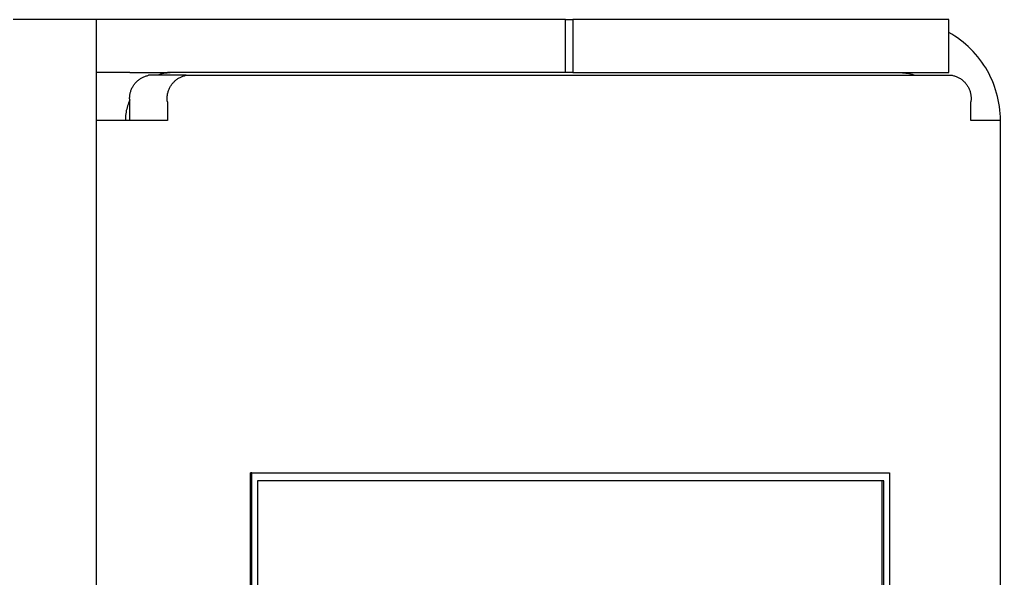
# Model space of a CAD drawing. Header units: millimetres. Extents: x -1893 to 2799, y -925 to 2353.
# Drawn here: x 1256.63 to 1293.61, y 1947.82 to 1968.9 of the extents above; entities that cross this region are included whole.
import ezdxf

# ---------------------------------------------------------------- set-up
doc = ezdxf.new("R2010")
doc.units = ezdxf.units.MM
doc.header["$MEASUREMENT"] = 0
doc.layers.add('Domyślny', color=7, linetype='Continuous', true_color=0x000000)
doc.layers.add('Utwórz2D linie widoczne', color=7, linetype='Continuous', true_color=0x000000)

msp = doc.modelspace()

# ---------------------------------------------------------------- linework, layer by layer
at = {"layer": 'Domyślny'}
msp.add_line((1259.511, 1965.099), (1259.511, 1545.699), dxfattribs=at)
at = {"layer": 'Utwórz2D linie widoczne'}
for p, q in [((1259.511, 1968.899), (867.709, 1968.899)), ((1260.784, 1968.899), (1259.511, 1968.899)), ((1259.511, 1968.899), (1259.511, 1965.099)), ((1262.198, 1968.899), (1260.784, 1968.899)), ((1263.612, 1968.899), (1262.198, 1968.899)), ((1277.207, 1968.899), (1263.612, 1968.899)), ((1277.207, 1966.899), (1277.207, 1968.899)), ((1277.207, 1968.899), (1277.49, 1968.899)), ((1291.085, 1968.899), (1277.49, 1968.899)), ((1277.49, 1968.899), (1277.49, 1966.899)), ((1291.67, 1968.899), (1291.085, 1968.899)), ((1291.67, 1966.899), (1291.67, 1968.899)), ((1291.783, 1968.348), (1291.67, 1968.413)), ((1291.892, 1968.278), (1291.783, 1968.348)), ((1292, 1968.205), (1291.892, 1968.278)), ((1292.105, 1968.129), (1292, 1968.205)), ((1292.207, 1968.049), (1292.105, 1968.129)), ((1292.307, 1967.965), (1292.207, 1968.049)), ((1292.403, 1967.878), (1292.307, 1967.965)), ((1292.496, 1967.788), (1292.403, 1967.878)), ((1292.587, 1967.695), (1292.496, 1967.788)), ((1292.674, 1967.598), (1292.587, 1967.695)), ((1292.758, 1967.499), (1292.674, 1967.598)), ((1292.838, 1967.397), (1292.758, 1967.499)), ((1292.915, 1967.292), (1292.838, 1967.397)), ((1292.988, 1967.185), (1292.915, 1967.292)), ((1293.057, 1967.075), (1292.988, 1967.185)), ((1293.123, 1966.963), (1293.057, 1967.075)), ((1293.185, 1966.849), (1293.123, 1966.963)), ((1260.784, 1966.899), (1259.511, 1966.899)), ((1260.784, 1966.899), (1262.198, 1966.899)), ((1261.038, 1966.556), (1261.06, 1966.577)), ((1261.06, 1966.577), (1261.082, 1966.598)), ((1261.082, 1966.598), (1261.106, 1966.617)), ((1261.106, 1966.617), (1261.13, 1966.636)), ((1261.13, 1966.636), (1261.155, 1966.654)), ((1261.155, 1966.654), (1261.18, 1966.672)), ((1261.18, 1966.672), (1261.206, 1966.688)), ((1261.206, 1966.688), (1261.233, 1966.703)), ((1261.233, 1966.703), (1261.26, 1966.718)), ((1261.26, 1966.718), (1261.287, 1966.731)), ((1261.287, 1966.731), (1261.315, 1966.744)), ((1261.315, 1966.744), (1261.344, 1966.755)), ((1261.344, 1966.755), (1261.373, 1966.766)), ((1261.373, 1966.766), (1261.402, 1966.776)), ((1261.402, 1966.776), (1261.431, 1966.784)), ((1261.431, 1966.784), (1261.461, 1966.792)), ((1261.461, 1966.792), (1261.491, 1966.799)), ((1262.905, 1966.799), (1261.491, 1966.799)), ((1261.88, 1966.818), (1261.82, 1966.799)), ((1261.94, 1966.836), (1261.88, 1966.818)), ((1262, 1966.851), (1261.94, 1966.836)), ((1262.061, 1966.864), (1262, 1966.851)), ((1262.123, 1966.875), (1262.061, 1966.864)), ((1262.185, 1966.884), (1262.123, 1966.875)), ((1262.247, 1966.891), (1262.185, 1966.884)), ((1263.612, 1966.899), (1262.198, 1966.899)), ((1262.309, 1966.896), (1262.247, 1966.891)), ((1262.372, 1966.898), (1262.309, 1966.896)), ((1262.452, 1966.556), (1262.474, 1966.577)), ((1262.474, 1966.577), (1262.497, 1966.598)), ((1262.497, 1966.598), (1262.52, 1966.617)), ((1262.52, 1966.617), (1262.544, 1966.636)), ((1262.544, 1966.636), (1262.569, 1966.654)), ((1262.569, 1966.654), (1262.595, 1966.672)), ((1262.595, 1966.672), (1262.621, 1966.688)), ((1262.621, 1966.688), (1262.647, 1966.703)), ((1262.647, 1966.703), (1262.674, 1966.718)), ((1262.674, 1966.718), (1262.702, 1966.731)), ((1262.702, 1966.731), (1262.73, 1966.744)), ((1262.73, 1966.744), (1262.758, 1966.755)), ((1262.758, 1966.755), (1262.787, 1966.766)), ((1262.787, 1966.766), (1262.816, 1966.776)), ((1262.816, 1966.776), (1262.845, 1966.784)), ((1262.845, 1966.784), (1262.875, 1966.792)), ((1262.875, 1966.792), (1262.905, 1966.799)), ((1262.905, 1966.799), (1291.792, 1966.799)), ((1277.207, 1966.899), (1263.612, 1966.899)), ((1277.49, 1966.899), (1277.207, 1966.899)), ((1277.49, 1966.899), (1291.085, 1966.899)), ((1289.856, 1966.898), (1289.918, 1966.895)), ((1289.918, 1966.895), (1289.98, 1966.891)), ((1289.98, 1966.891), (1290.042, 1966.884)), ((1290.042, 1966.884), (1290.103, 1966.875)), ((1290.103, 1966.875), (1290.164, 1966.864)), ((1290.164, 1966.864), (1290.225, 1966.851)), ((1290.225, 1966.851), (1290.285, 1966.835)), ((1290.285, 1966.835), (1290.344, 1966.818)), ((1290.344, 1966.818), (1290.403, 1966.799)), ((1291.085, 1966.899), (1291.67, 1966.899)), ((1291.792, 1966.799), (1291.822, 1966.792)), ((1291.822, 1966.792), (1291.851, 1966.784)), ((1291.851, 1966.784), (1291.881, 1966.776)), ((1291.881, 1966.776), (1291.91, 1966.766)), ((1291.91, 1966.766), (1291.939, 1966.755)), ((1291.939, 1966.755), (1291.967, 1966.744)), ((1291.967, 1966.744), (1291.995, 1966.731)), ((1291.995, 1966.731), (1292.023, 1966.718)), ((1292.023, 1966.718), (1292.05, 1966.703)), ((1292.05, 1966.703), (1292.076, 1966.688)), ((1292.076, 1966.688), (1292.102, 1966.672)), ((1292.102, 1966.672), (1292.128, 1966.654)), ((1292.128, 1966.654), (1292.152, 1966.636)), ((1292.152, 1966.636), (1292.177, 1966.617)), ((1292.177, 1966.617), (1292.2, 1966.598)), ((1292.2, 1966.598), (1292.223, 1966.577)), ((1292.223, 1966.577), (1292.245, 1966.556)), ((1293.243, 1966.732), (1293.185, 1966.849)), ((1293.297, 1966.614), (1293.243, 1966.732)), ((1293.346, 1966.494), (1293.297, 1966.614)), ((1260.808, 1966.163), (1260.816, 1966.193)), ((1260.816, 1966.193), (1260.826, 1966.222)), ((1260.826, 1966.222), (1260.837, 1966.25)), ((1260.837, 1966.25), (1260.849, 1966.279)), ((1260.849, 1966.279), (1260.861, 1966.307)), ((1260.861, 1966.307), (1260.875, 1966.334)), ((1260.875, 1966.334), (1260.89, 1966.361)), ((1260.89, 1966.361), (1260.905, 1966.388)), ((1260.905, 1966.388), (1260.921, 1966.414)), ((1260.921, 1966.414), (1260.939, 1966.439)), ((1260.939, 1966.439), (1260.957, 1966.464)), ((1260.957, 1966.464), (1260.976, 1966.488)), ((1260.976, 1966.488), (1260.996, 1966.511)), ((1260.996, 1966.511), (1261.016, 1966.534)), ((1261.016, 1966.534), (1261.038, 1966.556)), ((1262.222, 1966.163), (1262.231, 1966.193)), ((1262.231, 1966.193), (1262.24, 1966.222)), ((1262.24, 1966.222), (1262.251, 1966.25)), ((1262.251, 1966.25), (1262.263, 1966.279)), ((1262.263, 1966.279), (1262.276, 1966.307)), ((1262.276, 1966.307), (1262.289, 1966.334)), ((1262.289, 1966.334), (1262.304, 1966.361)), ((1262.304, 1966.361), (1262.319, 1966.388)), ((1262.319, 1966.388), (1262.336, 1966.414)), ((1262.336, 1966.414), (1262.353, 1966.439)), ((1262.353, 1966.439), (1262.371, 1966.464)), ((1262.371, 1966.464), (1262.39, 1966.488)), ((1262.39, 1966.488), (1262.41, 1966.511)), ((1262.41, 1966.511), (1262.43, 1966.534)), ((1262.43, 1966.534), (1262.452, 1966.556)), ((1292.245, 1966.556), (1292.266, 1966.534)), ((1292.266, 1966.534), (1292.287, 1966.511)), ((1292.287, 1966.511), (1292.307, 1966.488)), ((1292.307, 1966.488), (1292.326, 1966.464)), ((1292.326, 1966.464), (1292.344, 1966.439)), ((1292.344, 1966.439), (1292.361, 1966.414)), ((1292.361, 1966.414), (1292.377, 1966.388)), ((1292.377, 1966.388), (1292.393, 1966.361)), ((1292.393, 1966.361), (1292.408, 1966.334)), ((1292.408, 1966.334), (1292.421, 1966.307)), ((1292.421, 1966.307), (1292.434, 1966.279)), ((1292.434, 1966.279), (1292.446, 1966.25)), ((1292.446, 1966.25), (1292.456, 1966.222)), ((1292.456, 1966.222), (1292.466, 1966.193)), ((1292.466, 1966.193), (1292.475, 1966.163)), ((1293.392, 1966.372), (1293.346, 1966.494)), ((1293.433, 1966.249), (1293.392, 1966.372)), ((1293.471, 1966.125), (1293.433, 1966.249)), ((1260.785, 1965.87), (1260.76, 1965.814)), ((1260.775, 1965.952), (1260.777, 1965.982)), ((1260.775, 1965.921), (1260.775, 1965.952)), ((1260.776, 1965.89), (1260.775, 1965.921)), ((1260.777, 1965.86), (1260.776, 1965.89)), ((1260.777, 1965.982), (1260.779, 1966.013)), ((1260.78, 1965.829), (1260.777, 1965.86)), ((1260.779, 1966.013), (1260.783, 1966.043)), ((1260.784, 1965.799), (1260.78, 1965.829)), ((1260.783, 1966.043), (1260.788, 1966.074)), ((1260.788, 1966.074), (1260.793, 1966.104)), ((1260.793, 1966.104), (1260.8, 1966.134)), ((1260.8, 1966.134), (1260.808, 1966.163)), ((1262.189, 1965.921), (1262.19, 1965.952)), ((1262.19, 1965.89), (1262.189, 1965.921)), ((1262.19, 1965.952), (1262.191, 1965.982)), ((1262.191, 1965.86), (1262.19, 1965.89)), ((1262.191, 1965.982), (1262.194, 1966.013)), ((1262.194, 1965.829), (1262.191, 1965.86)), ((1262.194, 1966.013), (1262.197, 1966.043)), ((1262.198, 1965.799), (1262.194, 1965.829)), ((1262.197, 1966.043), (1262.202, 1966.074)), ((1262.202, 1966.074), (1262.207, 1966.104)), ((1262.207, 1966.104), (1262.214, 1966.134)), ((1262.214, 1966.134), (1262.222, 1966.163)), ((1292.475, 1966.163), (1292.483, 1966.134)), ((1292.483, 1966.134), (1292.489, 1966.104)), ((1292.489, 1966.104), (1292.495, 1966.074)), ((1292.495, 1966.074), (1292.5, 1966.043)), ((1292.503, 1965.829), (1292.499, 1965.799)), ((1292.5, 1966.043), (1292.503, 1966.013)), ((1292.503, 1966.013), (1292.506, 1965.982)), ((1292.505, 1965.86), (1292.503, 1965.829)), ((1292.507, 1965.89), (1292.505, 1965.86)), ((1292.506, 1965.982), (1292.507, 1965.952)), ((1292.507, 1965.952), (1292.508, 1965.921)), ((1292.508, 1965.921), (1292.507, 1965.89)), ((1293.504, 1965.999), (1293.471, 1966.125)), ((1293.532, 1965.873), (1293.504, 1965.999)), ((1293.556, 1965.745), (1293.532, 1965.873)), ((1260.649, 1965.464), (1260.638, 1965.404)), ((1260.663, 1965.524), (1260.649, 1965.464)), ((1260.678, 1965.583), (1260.663, 1965.524)), ((1260.696, 1965.642), (1260.678, 1965.583)), ((1260.715, 1965.7), (1260.696, 1965.642)), ((1260.737, 1965.757), (1260.715, 1965.7)), ((1260.76, 1965.814), (1260.737, 1965.757)), ((1260.784, 1965.099), (1260.784, 1965.799)), ((1262.198, 1965.799), (1262.198, 1965.099)), ((1292.499, 1965.099), (1292.499, 1965.799)), ((1293.576, 1965.617), (1293.556, 1965.745)), ((1293.592, 1965.488), (1293.576, 1965.617)), ((1293.603, 1965.358), (1293.592, 1965.488)), ((1262.198, 1965.099), (1259.511, 1965.099)), ((1260.613, 1965.16), (1260.612, 1965.099)), ((1260.616, 1965.221), (1260.613, 1965.16)), ((1260.621, 1965.282), (1260.616, 1965.221)), ((1260.628, 1965.343), (1260.621, 1965.282)), ((1260.638, 1965.404), (1260.628, 1965.343)), ((1293.612, 1965.099), (1292.499, 1965.099)), ((1293.61, 1965.228), (1293.603, 1965.358)), ((1293.612, 1965.099), (1293.61, 1965.228)), ((1293.612, 1545.699), (1293.612, 1965.099)), ((1265.328, 1917.799), (1265.328, 1951.799)), ((1265.388, 1951.799), (1265.328, 1951.799)), ((1265.388, 1951.799), (1289.429, 1951.799)), ((1265.388, 1917.799), (1265.388, 1951.799)), ((1289.429, 1951.799), (1289.429, 1917.799)), ((1265.602, 1951.495), (1265.602, 1918.102)), ((1289.215, 1951.495), (1265.602, 1951.495)), ((1289.154, 1918.102), (1289.154, 1951.495)), ((1289.215, 1918.102), (1289.215, 1951.495))]:
    msp.add_line(p, q, dxfattribs=at)

doc.saveas('drawing.dxf')
